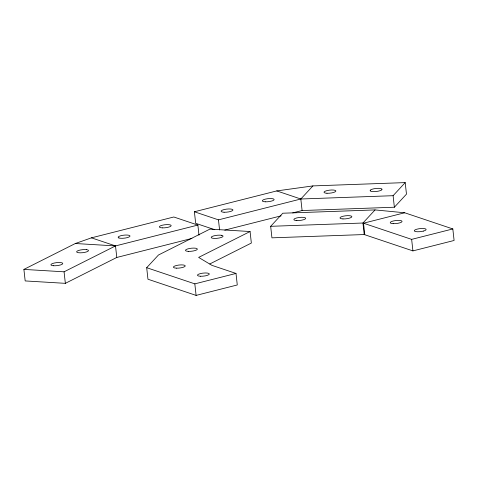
<?xml version="1.0" encoding="UTF-8"?>
<svg xmlns="http://www.w3.org/2000/svg" width="478" height="478" viewBox="0 0 478 478"><rect width="100%" height="100%" fill="white"/><g stroke="black" fill="none" stroke-linecap="round" stroke-linejoin="round"><path stroke-width="0.72" d="M370.342 190.178L370.127 190.531A5.999 1.524 -6.3 0 0 375.081 191.588A5.999 1.524 -6.3 0 0 381.779 189.838M381.82 189.766L382.041 189.419A5.999 1.524 -6.3 0 0 377.082 188.362A5.999 1.524 -6.3 0 0 370.384 190.113M270.668 226.315L282.767 213.218L375.045 209.92L404.693 212.776L452.827 228.944L454.1 240.476L412.92 250.902L364.212 234.543L271.934 237.841L270.668 226.315L362.945 223.017L411.648 239.376L452.827 228.944M214.783 229.721L195.669 223.304L194.397 211.772L218.464 219.856L300.823 199.003L312.923 185.912L405.201 182.602L406.473 194.134L394.374 207.225L302.096 210.535L292.703 212.913M375.045 209.92L362.945 223.017L364.212 234.543M194.397 211.772L276.756 190.919L300.823 199.003L393.101 195.693L405.201 182.602M250.078 231.525L198.639 257.409L211.939 265.356L236.007 273.44L237.279 284.972L196.1 295.398L147.959 279.23L146.692 267.698L158.469 255.001L209.908 229.111L250.078 231.525L251.35 243.057L209.8 263.964M191.923 238.432L116.787 257.457L65.349 283.34L25.179 280.933L23.9 269.401L75.339 243.511L91.441 237.841L173.807 216.988L197.874 225.072L198.985 235.158M23.9 269.401L64.07 271.809L115.509 245.925L197.874 225.072M224.791 230.109L281.148 215.835M404.693 212.776L363.513 223.202L364.78 234.734M146.692 267.698L194.827 283.866L236.007 273.44M276.756 190.919L312.923 185.912M75.339 243.511L115.509 245.925L116.787 257.457M91.441 237.841L115.509 245.925M64.07 271.809L65.349 283.34M411.648 239.376L412.92 250.902M393.101 195.693L394.374 207.225M300.823 199.003L302.096 210.535M218.464 219.856L219.575 229.948M194.827 283.866L196.1 295.398M423.317 231.101L421.895 231.412A5.999 1.524 -6.3 0 1 414.307 230.498A5.999 1.524 -6.3 0 1 423.496 228.502A5.999 1.524 -6.3 0 1 423.317 231.101M86.638 249.653L85.377 249.552A5.999 1.518 -6.3 0 0 76.611 251.721A5.999 1.518 -6.3 0 0 84.779 252.372A5.999 1.518 -6.3 0 0 86.638 249.653M221.326 235.272L220.083 235.158A5.999 1.518 -6.3 0 0 211.192 237.285A5.999 1.518 -6.3 0 0 219.199 238.008A5.999 1.518 -6.3 0 0 221.326 235.272M188.457 251.368L187.221 251.255A5.999 1.518 -6.3 0 1 189.342 248.518A5.999 1.518 -6.3 0 1 197.354 249.241A5.999 1.518 -6.3 0 1 188.457 251.368M118.974 237.99L118.347 237.691A5.999 1.524 -6.3 0 1 124.973 235.062A5.999 1.524 -6.3 0 1 129.024 237.01A5.999 1.524 -6.3 0 1 118.974 237.99M342.971 218.924A5.999 1.524 -6.3 0 0 351.886 216.665A5.999 1.524 -6.3 0 0 342.917 216.277A5.999 1.524 -6.3 0 0 342.971 218.924M393.179 223.668A5.999 1.524 -6.3 0 0 402.094 221.41A5.999 1.524 -6.3 0 0 393.125 221.021A5.999 1.524 -6.3 0 0 393.179 223.668M296.832 220.573A5.999 1.524 -6.3 0 0 305.747 218.315A5.999 1.524 -6.3 0 0 296.778 217.926A5.999 1.524 -6.3 0 0 296.832 220.573M265.248 201.806A5.999 1.524 -6.3 0 0 274.163 199.553A5.999 1.524 -6.3 0 0 265.194 199.165A5.999 1.524 -6.3 0 0 265.248 201.806M326.988 193.267A5.999 1.524 -6.3 0 0 335.909 191.009A5.999 1.524 -6.3 0 0 326.934 190.62A5.999 1.524 -6.3 0 0 326.988 193.267M224.068 212.238A5.999 1.524 -6.3 0 0 232.983 209.979A5.999 1.524 -6.3 0 0 224.009 209.591A5.999 1.524 -6.3 0 0 224.068 212.238M53.626 265.75A5.999 1.518 -6.3 0 0 62.797 263.587A5.999 1.518 -6.3 0 0 54.104 263.061A5.999 1.518 -6.3 0 0 53.626 265.75M162.293 227.875A5.999 1.524 -6.3 0 0 171.214 225.622A5.999 1.524 -6.3 0 0 162.239 225.234A5.999 1.524 -6.3 0 0 162.293 227.875M176.358 268.158A5.999 1.524 -6.3 0 0 185.279 265.905A5.999 1.524 -6.3 0 0 176.304 265.517A5.999 1.524 -6.3 0 0 176.358 268.158M200.431 276.248A5.999 1.524 -6.3 0 0 209.346 273.99A5.999 1.524 -6.3 0 0 200.372 273.601A5.999 1.524 -6.3 0 0 200.431 276.248"/></g></svg>
